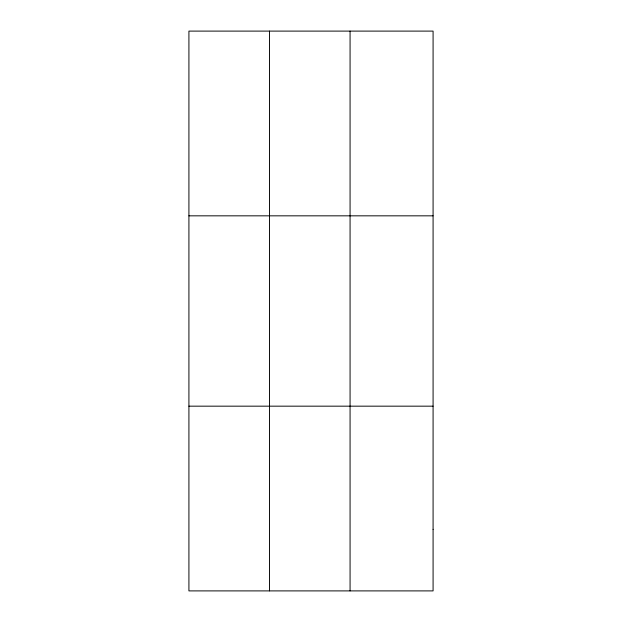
<?xml version="1.0" encoding="UTF-8"?>
<svg xmlns="http://www.w3.org/2000/svg" width="622" height="622" viewBox="0 0 622 622"><rect width="100%" height="100%" fill="white"/><g stroke="black" fill="none" stroke-linecap="round" stroke-linejoin="round"><path stroke-width="0.93" d="M269.489 31.1L269.489 590.9M350.069 31.1L350.069 590.9M188.917 215.834L433.083 215.834M188.917 406.166L433.083 406.166M433.083 529.322L433.083 590.9L188.917 590.9L188.917 31.1L433.083 31.1L433.083 529.322"/></g></svg>
